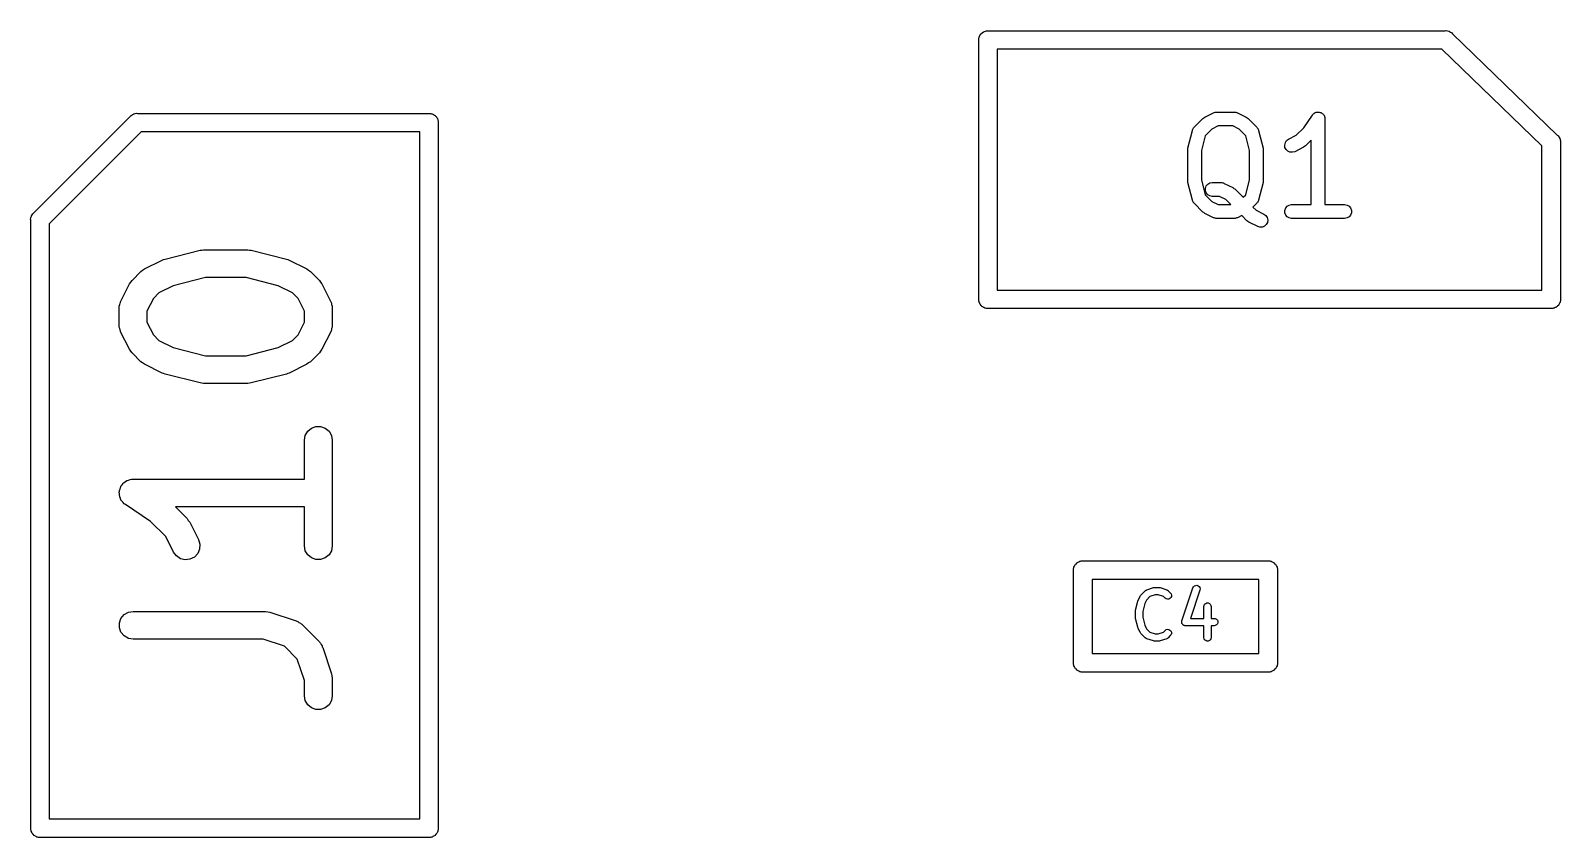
# Model space of a CAD drawing. Extents: x 10 to 287, y -200 to -10.
# Drawn here: x 130.98 to 139.24, y -110.29 to -105.93 of the extents above; entities that cross this region are included whole.
import ezdxf

# ---------------------------------------------------------------- set-up
doc = ezdxf.new("R2010")
doc.units = 0
doc.header["$MEASUREMENT"] = 0
doc.layers.add('BLACK', color=7, linetype='CONTINUOUS')

msp = doc.modelspace()

# ---------------------------------------------------------------- linework, layer by layer
at = {"layer": 'BLACK', "linetype": 'CONTINUOUS'}
for p, q in [((136.1, -105.963), (136.109, -105.947)), ((136.109, -105.947), (136.123, -105.936)), ((136.123, -105.936), (136.139, -105.93)), ((136.139, -105.93), (136.157, -105.93)), ((136.157, -105.93), (136.159, -105.931)), ((136.159, -105.931), (136.164, -105.93)), ((136.164, -105.93), (138.615, -105.93)), ((138.615, -105.93), (138.622, -105.929)), ((138.622, -105.929), (138.628, -105.931)), ((138.628, -105.931), (138.635, -105.932)), ((138.635, -105.932), (138.637, -105.933)), ((138.637, -105.933), (138.639, -105.934)), ((138.639, -105.934), (138.644, -105.938)), ((138.644, -105.938), (138.651, -105.941)), ((138.651, -105.941), (138.655, -105.946)), ((138.655, -105.946), (139.221, -106.493)), ((136.098, -105.976), (136.1, -105.963)), ((136.098, -107.371), (136.098, -105.976)), ((136.198, -106.03), (136.198, -107.33)), ((138.598, -106.03), (136.198, -106.03)), ((139.138, -106.551), (138.598, -106.03)), ((131.544, -106.377), (131.551, -106.375)), ((131.551, -106.375), (131.557, -106.376)), ((137.318, -106.396), (137.366, -106.373)), ((137.366, -106.373), (137.368, -106.372)), ((137.368, -106.372), (137.369, -106.371)), ((137.369, -106.371), (137.374, -106.37)), ((137.374, -106.37), (137.378, -106.369)), ((137.378, -106.369), (137.38, -106.369)), ((137.38, -106.369), (137.382, -106.369)), ((137.382, -106.369), (137.478, -106.369)), ((137.478, -106.369), (137.48, -106.369)), ((137.48, -106.369), (137.482, -106.369)), ((137.482, -106.369), (137.486, -106.37)), ((137.486, -106.37), (137.49, -106.371)), ((137.49, -106.371), (137.492, -106.372)), ((137.492, -106.372), (137.494, -106.373)), ((137.494, -106.373), (137.542, -106.396)), ((137.908, -106.376), (137.91, -106.375)), ((137.91, -106.375), (137.911, -106.374)), ((137.911, -106.374), (137.915, -106.372)), ((137.915, -106.372), (137.919, -106.37)), ((137.919, -106.37), (137.921, -106.37)), ((137.921, -106.37), (137.923, -106.369)), ((137.923, -106.369), (137.928, -106.369)), ((137.928, -106.369), (137.932, -106.369)), ((137.932, -106.369), (137.934, -106.369)), ((137.934, -106.369), (137.936, -106.369)), ((137.936, -106.369), (137.941, -106.371)), ((137.941, -106.371), (137.945, -106.372)), ((137.945, -106.372), (137.947, -106.373)), ((137.947, -106.373), (137.949, -106.374)), ((137.949, -106.374), (137.952, -106.377)), ((130.996, -106.914), (131.518, -106.392)), ((131.518, -106.392), (131.522, -106.387)), ((131.522, -106.387), (131.528, -106.384)), ((131.528, -106.384), (131.534, -106.38)), ((131.534, -106.38), (131.536, -106.379)), ((131.536, -106.379), (131.538, -106.378)), ((131.538, -106.378), (131.544, -106.377)), ((131.557, -106.376), (133.139, -106.376)), ((133.139, -106.376), (133.143, -106.378)), ((133.143, -106.378), (133.147, -106.378)), ((133.147, -106.378), (133.151, -106.381)), ((133.151, -106.381), (133.155, -106.382)), ((133.155, -106.382), (133.159, -106.385)), ((133.159, -106.385), (133.163, -106.387)), ((133.163, -106.387), (133.165, -106.391)), ((133.165, -106.391), (133.169, -106.393)), ((133.169, -106.393), (133.171, -106.397)), ((133.171, -106.397), (133.174, -106.401)), ((133.174, -106.401), (133.175, -106.405)), ((133.175, -106.405), (133.178, -106.409)), ((133.178, -106.409), (133.178, -106.413)), ((133.178, -106.413), (133.18, -106.417)), ((133.18, -106.417), (133.18, -110.245)), ((137.255, -106.459), (137.256, -106.457)), ((137.256, -106.457), (137.258, -106.454)), ((137.258, -106.454), (137.261, -106.451)), ((137.261, -106.451), (137.308, -106.403)), ((137.308, -106.403), (137.313, -106.4)), ((137.313, -106.4), (137.318, -106.396)), ((137.391, -106.444), (137.357, -106.461)), ((137.469, -106.444), (137.391, -106.444)), ((137.503, -106.461), (137.469, -106.444)), ((137.542, -106.396), (137.547, -106.4)), ((137.547, -106.4), (137.552, -106.403)), ((137.552, -106.403), (137.599, -106.451)), ((137.599, -106.451), (137.601, -106.454)), ((137.601, -106.454), (137.604, -106.457)), ((137.604, -106.457), (137.605, -106.459)), ((137.812, -106.494), (137.853, -106.454)), ((137.853, -106.454), (137.899, -106.385)), ((137.899, -106.385), (137.9, -106.384)), ((137.9, -106.384), (137.901, -106.382)), ((137.901, -106.382), (137.905, -106.379)), ((137.905, -106.379), (137.908, -106.376)), ((137.952, -106.377), (137.956, -106.379)), ((137.956, -106.379), (137.957, -106.381)), ((137.957, -106.381), (137.959, -106.382)), ((137.959, -106.382), (137.961, -106.386)), ((137.961, -106.386), (137.964, -106.39)), ((137.964, -106.39), (137.964, -106.392)), ((137.964, -106.392), (137.965, -106.393)), ((137.965, -106.393), (137.966, -106.398)), ((137.966, -106.398), (137.967, -106.402)), ((137.967, -106.402), (137.967, -106.404)), ((137.967, -106.404), (137.967, -106.406)), ((137.967, -106.406), (137.967, -106.869)), ((131.576, -106.476), (131.08, -106.972)), ((133.08, -106.476), (131.576, -106.476)), ((133.08, -110.186), (133.08, -106.476)), ((137.227, -106.564), (137.251, -106.469)), ((137.251, -106.469), (137.252, -106.465)), ((137.252, -106.465), (137.253, -106.462)), ((137.253, -106.462), (137.255, -106.459)), ((137.321, -106.497), (137.301, -106.577)), ((137.357, -106.461), (137.321, -106.497)), ((137.539, -106.497), (137.503, -106.461)), ((137.559, -106.577), (137.539, -106.497)), ((137.605, -106.459), (137.607, -106.462)), ((137.607, -106.462), (137.608, -106.465)), ((137.608, -106.465), (137.609, -106.469)), ((137.609, -106.469), (137.633, -106.564)), ((137.75, -106.547), (137.753, -106.534)), ((137.753, -106.534), (137.76, -106.523)), ((137.76, -106.523), (137.77, -106.516)), ((137.77, -106.516), (137.812, -106.494)), ((137.892, -106.521), (137.861, -106.552)), ((137.892, -106.869), (137.892, -106.521)), ((139.221, -106.493), (139.227, -106.497)), ((139.227, -106.497), (139.23, -106.503)), ((139.23, -106.503), (139.234, -106.508)), ((139.234, -106.508), (139.234, -106.51)), ((139.234, -106.51), (139.236, -106.513)), ((139.236, -106.513), (139.237, -106.519)), ((139.237, -106.519), (139.238, -106.525)), ((139.238, -106.525), (139.238, -106.532)), ((139.238, -106.532), (139.238, -107.389)), ((137.226, -106.573), (137.227, -106.568)), ((137.226, -106.74), (137.226, -106.573)), ((137.227, -106.568), (137.227, -106.564)), ((137.301, -106.577), (137.301, -106.735)), ((137.559, -106.735), (137.559, -106.577)), ((137.633, -106.564), (137.633, -106.568)), ((137.633, -106.568), (137.634, -106.573)), ((137.634, -106.573), (137.634, -106.74)), ((137.751, -106.56), (137.75, -106.547)), ((137.757, -106.571), (137.751, -106.56)), ((137.766, -106.58), (137.757, -106.571)), ((137.778, -106.586), (137.766, -106.58)), ((137.791, -106.586), (137.778, -106.586)), ((137.804, -106.583), (137.791, -106.586)), ((137.851, -106.559), (137.804, -106.583)), ((137.856, -106.555), (137.851, -106.559)), ((137.861, -106.552), (137.856, -106.555)), ((139.138, -107.33), (139.138, -106.551)), ((137.227, -106.744), (137.226, -106.74)), ((137.227, -106.749), (137.227, -106.744)), ((137.251, -106.844), (137.227, -106.749)), ((137.301, -106.735), (137.321, -106.816)), ((137.322, -106.781), (137.326, -106.768)), ((137.322, -106.794), (137.322, -106.781)), ((137.326, -106.768), (137.334, -106.758)), ((137.334, -106.758), (137.346, -106.752)), ((137.346, -106.752), (137.358, -106.75)), ((137.358, -106.75), (137.406, -106.75)), ((137.406, -106.75), (137.408, -106.75)), ((137.408, -106.75), (137.41, -106.75)), ((137.41, -106.75), (137.415, -106.751)), ((137.415, -106.751), (137.419, -106.752)), ((137.419, -106.752), (137.421, -106.753)), ((137.421, -106.753), (137.423, -106.754)), ((137.423, -106.754), (137.47, -106.777)), ((137.47, -106.777), (137.475, -106.781)), ((137.475, -106.781), (137.48, -106.784)), ((137.48, -106.784), (137.525, -106.829)), ((137.539, -106.816), (137.559, -106.735)), ((137.633, -106.749), (137.609, -106.844)), ((137.634, -106.74), (137.633, -106.744)), ((137.633, -106.744), (137.633, -106.749)), ((137.252, -106.847), (137.251, -106.844)), ((137.253, -106.851), (137.252, -106.847)), ((137.255, -106.853), (137.253, -106.851)), ((137.256, -106.856), (137.255, -106.853)), ((137.258, -106.858), (137.256, -106.856)), ((137.261, -106.861), (137.258, -106.858)), ((137.308, -106.909), (137.261, -106.861)), ((137.321, -106.816), (137.357, -106.852)), ((137.326, -106.806), (137.322, -106.794)), ((137.334, -106.816), (137.326, -106.806)), ((137.346, -106.822), (137.334, -106.816)), ((137.358, -106.825), (137.346, -106.822)), ((137.357, -106.852), (137.391, -106.869)), ((137.397, -106.825), (137.358, -106.825)), ((137.391, -106.869), (137.458, -106.869)), ((137.431, -106.842), (137.397, -106.825)), ((137.458, -106.869), (137.431, -106.842)), ((137.525, -106.829), (137.539, -106.816)), ((137.599, -106.861), (137.578, -106.882)), ((137.601, -106.858), (137.599, -106.861)), ((137.604, -106.856), (137.601, -106.858)), ((137.605, -106.853), (137.604, -106.856)), ((137.607, -106.851), (137.605, -106.853)), ((137.608, -106.847), (137.607, -106.851)), ((137.609, -106.844), (137.608, -106.847)), ((137.763, -106.877), (137.774, -106.871)), ((137.774, -106.871), (137.787, -106.869)), ((137.787, -106.869), (137.892, -106.869)), ((137.967, -106.869), (138.073, -106.869)), ((138.073, -106.869), (138.086, -106.871)), ((138.086, -106.871), (138.097, -106.877)), ((130.979, -106.947), (130.981, -106.94)), ((130.98, -106.953), (130.979, -106.947)), ((130.98, -110.227), (130.98, -106.953)), ((130.981, -106.94), (130.982, -106.934)), ((130.982, -106.934), (130.983, -106.932)), ((130.983, -106.932), (130.984, -106.93)), ((130.984, -106.93), (130.988, -106.924)), ((130.988, -106.924), (130.991, -106.918)), ((130.991, -106.918), (130.996, -106.914)), ((137.313, -106.912), (137.308, -106.909)), ((137.318, -106.916), (137.313, -106.912)), ((137.366, -106.94), (137.318, -106.916)), ((137.368, -106.94), (137.366, -106.94)), ((137.369, -106.941), (137.368, -106.94)), ((137.374, -106.942), (137.369, -106.941)), ((137.378, -106.943), (137.374, -106.942)), ((137.38, -106.943), (137.378, -106.943)), ((137.382, -106.944), (137.38, -106.943)), ((137.478, -106.944), (137.382, -106.944)), ((137.48, -106.943), (137.478, -106.944)), ((137.482, -106.943), (137.48, -106.943)), ((137.486, -106.942), (137.482, -106.943)), ((137.49, -106.941), (137.486, -106.942)), ((137.492, -106.94), (137.49, -106.941)), ((137.494, -106.94), (137.492, -106.94)), ((137.518, -106.928), (137.494, -106.94)), ((137.546, -106.957), (137.518, -106.928)), ((137.578, -106.882), (137.595, -106.899)), ((137.595, -106.899), (137.637, -106.92)), ((137.637, -106.92), (137.648, -106.928)), ((137.648, -106.928), (137.655, -106.939)), ((137.655, -106.939), (137.658, -106.952)), ((137.658, -106.952), (137.656, -106.965)), ((137.75, -106.9), (137.755, -106.887)), ((137.75, -106.913), (137.75, -106.9)), ((137.755, -106.925), (137.75, -106.913)), ((137.755, -106.887), (137.763, -106.877)), ((137.763, -106.935), (137.755, -106.925)), ((137.774, -106.941), (137.763, -106.935)), ((137.787, -106.944), (137.774, -106.941)), ((138.073, -106.944), (137.787, -106.944)), ((138.086, -106.941), (138.073, -106.944)), ((138.097, -106.935), (138.086, -106.941)), ((138.097, -106.877), (138.105, -106.887)), ((138.105, -106.925), (138.097, -106.935)), ((138.105, -106.887), (138.11, -106.9)), ((138.11, -106.913), (138.105, -106.925)), ((138.11, -106.9), (138.11, -106.913)), ((131.08, -106.972), (131.08, -110.186)), ((137.551, -106.96), (137.546, -106.957)), ((137.556, -106.964), (137.551, -106.96)), ((137.604, -106.987), (137.556, -106.964)), ((137.616, -106.991), (137.604, -106.987)), ((137.629, -106.99), (137.616, -106.991)), ((137.641, -106.985), (137.629, -106.99)), ((137.65, -106.976), (137.641, -106.985)), ((137.656, -106.965), (137.65, -106.976)), ((131.705, -107.163), (131.895, -107.115)), ((131.895, -107.115), (131.904, -107.115)), ((131.904, -107.115), (131.913, -107.113)), ((131.913, -107.113), (132.151, -107.113)), ((132.151, -107.113), (132.16, -107.115)), ((132.16, -107.115), (132.17, -107.115)), ((132.17, -107.115), (132.36, -107.163)), ((131.594, -107.216), (131.689, -107.169)), ((131.689, -107.169), (131.697, -107.166)), ((131.697, -107.166), (131.705, -107.163)), ((132.36, -107.163), (132.368, -107.166)), ((132.368, -107.166), (132.375, -107.169)), ((132.375, -107.169), (132.471, -107.216)), ((131.52, -107.288), (131.527, -107.278)), ((131.527, -107.278), (131.575, -107.23)), ((131.575, -107.23), (131.584, -107.223)), ((131.584, -107.223), (131.594, -107.216)), ((131.923, -107.263), (131.749, -107.307)), ((132.142, -107.263), (131.923, -107.263)), ((132.316, -107.307), (132.142, -107.263)), ((132.471, -107.216), (132.48, -107.223)), ((132.48, -107.223), (132.49, -107.23)), ((132.49, -107.23), (132.538, -107.278)), ((132.538, -107.278), (132.545, -107.288)), ((131.465, -107.393), (131.513, -107.297)), ((131.513, -107.297), (131.52, -107.288)), ((131.672, -107.345), (131.642, -107.375)), ((131.749, -107.307), (131.672, -107.345)), ((132.393, -107.345), (132.316, -107.307)), ((132.423, -107.375), (132.393, -107.345)), ((132.545, -107.288), (132.552, -107.297)), ((132.552, -107.297), (132.599, -107.393)), ((136.198, -107.33), (139.138, -107.33)), ((131.457, -107.426), (131.458, -107.422)), ((131.457, -107.521), (131.457, -107.426)), ((131.458, -107.418), (131.46, -107.409)), ((131.458, -107.422), (131.458, -107.418)), ((131.46, -107.409), (131.462, -107.401)), ((131.462, -107.401), (131.464, -107.397)), ((131.464, -107.397), (131.465, -107.393)), ((131.642, -107.375), (131.607, -107.444)), ((131.607, -107.444), (131.607, -107.504)), ((132.457, -107.444), (132.423, -107.375)), ((132.457, -107.504), (132.457, -107.444)), ((132.599, -107.393), (132.601, -107.397)), ((132.601, -107.397), (132.603, -107.401)), ((132.603, -107.401), (132.604, -107.409)), ((132.604, -107.409), (132.607, -107.418)), ((132.607, -107.418), (132.607, -107.422)), ((132.607, -107.422), (132.607, -107.426)), ((132.607, -107.426), (132.607, -107.521)), ((136.098, -107.389), (136.098, -107.371)), ((136.098, -107.371), (136.098, -107.371)), ((136.1, -107.393), (136.098, -107.389)), ((136.1, -107.397), (136.1, -107.393)), ((136.103, -107.401), (136.1, -107.397)), ((136.104, -107.405), (136.103, -107.401)), ((136.107, -107.409), (136.104, -107.405)), ((136.109, -107.413), (136.107, -107.409)), ((136.113, -107.415), (136.109, -107.413)), ((136.115, -107.419), (136.113, -107.415)), ((136.119, -107.421), (136.115, -107.419)), ((136.123, -107.424), (136.119, -107.421)), ((136.127, -107.425), (136.123, -107.424)), ((136.131, -107.428), (136.127, -107.425)), ((136.135, -107.428), (136.131, -107.428)), ((136.139, -107.43), (136.135, -107.428)), ((139.197, -107.43), (136.139, -107.43)), ((139.201, -107.428), (139.197, -107.43)), ((139.205, -107.428), (139.201, -107.428)), ((139.209, -107.425), (139.205, -107.428)), ((139.213, -107.424), (139.209, -107.425)), ((139.217, -107.421), (139.213, -107.424)), ((139.221, -107.419), (139.217, -107.421)), ((139.223, -107.415), (139.221, -107.419)), ((139.227, -107.413), (139.223, -107.415)), ((139.229, -107.409), (139.227, -107.413)), ((139.232, -107.405), (139.229, -107.409)), ((139.233, -107.401), (139.232, -107.405)), ((139.236, -107.397), (139.233, -107.401)), ((139.238, -107.389), (139.236, -107.393)), ((139.236, -107.393), (139.236, -107.397)), ((131.458, -107.526), (131.457, -107.521)), ((131.458, -107.53), (131.458, -107.526)), ((131.46, -107.538), (131.458, -107.53)), ((131.607, -107.504), (131.642, -107.572)), ((132.423, -107.572), (132.457, -107.504)), ((132.607, -107.53), (132.604, -107.538)), ((132.607, -107.521), (132.607, -107.526)), ((132.607, -107.526), (132.607, -107.53)), ((131.462, -107.547), (131.46, -107.538)), ((131.464, -107.551), (131.462, -107.547)), ((131.465, -107.555), (131.464, -107.551)), ((131.513, -107.65), (131.465, -107.555)), ((131.642, -107.572), (131.672, -107.603)), ((131.672, -107.603), (131.749, -107.641)), ((132.316, -107.641), (132.393, -107.603)), ((132.393, -107.603), (132.423, -107.572)), ((132.599, -107.555), (132.552, -107.65)), ((132.601, -107.551), (132.599, -107.555)), ((132.603, -107.547), (132.601, -107.551)), ((132.604, -107.538), (132.603, -107.547)), ((131.52, -107.66), (131.513, -107.65)), ((131.527, -107.67), (131.52, -107.66)), ((131.575, -107.717), (131.527, -107.67)), ((131.749, -107.641), (131.923, -107.685)), ((131.923, -107.685), (132.142, -107.685)), ((132.142, -107.685), (132.316, -107.641)), ((132.538, -107.67), (132.49, -107.717)), ((132.545, -107.66), (132.538, -107.67)), ((132.552, -107.65), (132.545, -107.66)), ((131.584, -107.724), (131.575, -107.717)), ((131.594, -107.731), (131.584, -107.724)), ((131.689, -107.779), (131.594, -107.731)), ((131.697, -107.781), (131.689, -107.779)), ((132.375, -107.779), (132.368, -107.781)), ((132.471, -107.731), (132.375, -107.779)), ((132.48, -107.724), (132.471, -107.731)), ((132.49, -107.717), (132.48, -107.724)), ((131.705, -107.785), (131.697, -107.781)), ((131.895, -107.832), (131.705, -107.785)), ((131.904, -107.833), (131.895, -107.832)), ((131.913, -107.835), (131.904, -107.833)), ((132.151, -107.835), (131.913, -107.835)), ((132.16, -107.833), (132.151, -107.835)), ((132.17, -107.832), (132.16, -107.833)), ((132.36, -107.785), (132.17, -107.832)), ((132.368, -107.781), (132.36, -107.785)), ((132.462, -108.115), (132.475, -108.092)), ((132.475, -108.092), (132.495, -108.076)), ((132.495, -108.076), (132.519, -108.067)), ((132.519, -108.067), (132.545, -108.067)), ((132.545, -108.067), (132.57, -108.076)), ((132.57, -108.076), (132.59, -108.092)), ((132.59, -108.092), (132.603, -108.115)), ((132.457, -108.141), (132.462, -108.115)), ((132.457, -108.351), (132.457, -108.141)), ((132.603, -108.115), (132.607, -108.141)), ((132.607, -108.141), (132.607, -108.712)), ((131.499, -108.359), (131.503, -108.358)), ((131.503, -108.358), (131.507, -108.356)), ((131.507, -108.356), (131.516, -108.354)), ((131.516, -108.354), (131.524, -108.352)), ((131.524, -108.352), (131.528, -108.352)), ((131.528, -108.352), (131.532, -108.351)), ((131.532, -108.351), (132.457, -108.351)), ((131.458, -108.421), (131.459, -108.417)), ((131.459, -108.43), (131.458, -108.421)), ((131.459, -108.413), (131.462, -108.405)), ((131.459, -108.417), (131.459, -108.413)), ((131.459, -108.439), (131.459, -108.43)), ((131.46, -108.443), (131.459, -108.439)), ((131.462, -108.405), (131.464, -108.396)), ((131.464, -108.396), (131.466, -108.393)), ((131.466, -108.393), (131.467, -108.389)), ((131.467, -108.389), (131.473, -108.382)), ((131.473, -108.382), (131.478, -108.374)), ((131.478, -108.374), (131.481, -108.372)), ((131.481, -108.372), (131.484, -108.369)), ((131.484, -108.369), (131.492, -108.364)), ((131.492, -108.364), (131.499, -108.359)), ((131.46, -108.447), (131.46, -108.443)), ((131.464, -108.455), (131.46, -108.447)), ((131.467, -108.464), (131.464, -108.455)), ((131.47, -108.467), (131.467, -108.464)), ((131.472, -108.471), (131.47, -108.467)), ((131.478, -108.477), (131.472, -108.471)), ((131.484, -108.484), (131.478, -108.477)), ((131.488, -108.486), (131.484, -108.484)), ((131.491, -108.489), (131.488, -108.486)), ((131.627, -108.58), (131.491, -108.489)), ((132.457, -108.501), (131.761, -108.501)), ((131.761, -108.501), (131.824, -108.564)), ((132.457, -108.712), (132.457, -108.501)), ((131.709, -108.661), (131.627, -108.58)), ((131.824, -108.564), (131.83, -108.574)), ((131.83, -108.574), (131.838, -108.583)), ((131.838, -108.583), (131.885, -108.678)), ((131.751, -108.745), (131.709, -108.661)), ((131.885, -108.678), (131.893, -108.703)), ((131.767, -108.766), (131.751, -108.745)), ((131.788, -108.781), (131.767, -108.766)), ((131.881, -108.753), (131.863, -108.772)), ((131.891, -108.729), (131.881, -108.753)), ((131.893, -108.703), (131.891, -108.729)), ((132.462, -108.738), (132.457, -108.712)), ((132.475, -108.76), (132.462, -108.738)), ((132.495, -108.777), (132.475, -108.76)), ((132.59, -108.76), (132.57, -108.777)), ((132.603, -108.738), (132.59, -108.76)), ((132.607, -108.712), (132.603, -108.738)), ((131.814, -108.787), (131.788, -108.781)), ((131.839, -108.784), (131.814, -108.787)), ((131.863, -108.772), (131.839, -108.784)), ((132.519, -108.786), (132.495, -108.777)), ((132.545, -108.786), (132.519, -108.786)), ((132.57, -108.777), (132.545, -108.786)), ((136.61, -108.834), (136.612, -108.83)), ((136.61, -108.852), (136.61, -108.834)), ((136.61, -109.334), (136.61, -108.852)), ((136.61, -108.852), (136.61, -108.852)), ((136.612, -108.826), (136.615, -108.822)), ((136.612, -108.83), (136.612, -108.826)), ((136.615, -108.822), (136.616, -108.818)), ((136.616, -108.818), (136.619, -108.814)), ((136.619, -108.814), (136.621, -108.81)), ((136.621, -108.81), (136.625, -108.808)), ((136.625, -108.808), (136.627, -108.804)), ((136.627, -108.804), (136.631, -108.802)), ((136.631, -108.802), (136.635, -108.799)), ((136.635, -108.799), (136.639, -108.798)), ((136.639, -108.798), (136.643, -108.795)), ((136.643, -108.795), (136.647, -108.795)), ((136.647, -108.795), (136.651, -108.793)), ((136.651, -108.793), (137.669, -108.793)), ((137.669, -108.793), (137.673, -108.795)), ((137.673, -108.795), (137.677, -108.795)), ((137.677, -108.795), (137.681, -108.798)), ((137.681, -108.798), (137.685, -108.799)), ((137.685, -108.799), (137.689, -108.802)), ((137.689, -108.802), (137.693, -108.804)), ((137.693, -108.804), (137.695, -108.808)), ((137.695, -108.808), (137.699, -108.81)), ((137.699, -108.81), (137.701, -108.814)), ((137.701, -108.814), (137.704, -108.818)), ((137.704, -108.818), (137.705, -108.822)), ((137.705, -108.822), (137.708, -108.826)), ((137.708, -108.826), (137.708, -108.83)), ((137.708, -108.83), (137.71, -108.834)), ((137.71, -108.834), (137.71, -109.352)), ((136.71, -108.893), (136.71, -109.293)), ((137.61, -108.893), (136.71, -108.893)), ((137.044, -108.937), (137.047, -108.936)), ((137.047, -108.936), (137.071, -108.936)), ((137.071, -108.936), (137.074, -108.937)), ((137.254, -108.938), (137.257, -108.932)), ((137.257, -108.932), (137.263, -108.927)), ((137.263, -108.927), (137.269, -108.925)), ((137.269, -108.925), (137.276, -108.924)), ((137.276, -108.924), (137.283, -108.927)), ((137.283, -108.927), (137.288, -108.931)), ((137.288, -108.931), (137.292, -108.937)), ((137.61, -109.293), (137.61, -108.893)), ((136.944, -109.058), (136.956, -109.011)), ((136.956, -109.011), (136.957, -109.009)), ((136.957, -109.009), (136.958, -109.007)), ((136.958, -109.007), (136.969, -108.983)), ((136.969, -108.983), (136.971, -108.98)), ((136.971, -108.98), (136.973, -108.978)), ((136.973, -108.978), (136.997, -108.954)), ((137.004, -109.004), (136.994, -109.023)), ((136.997, -108.954), (136.998, -108.953)), ((136.998, -108.953), (136.999, -108.952)), ((136.999, -108.952), (137.001, -108.951)), ((137.001, -108.951), (137.003, -108.95)), ((137.003, -108.95), (137.004, -108.95)), ((137.004, -108.95), (137.005, -108.949)), ((137.022, -108.985), (137.004, -109.004)), ((137.005, -108.949), (137.041, -108.937)), ((137.05, -108.976), (137.022, -108.985)), ((137.041, -108.937), (137.044, -108.937)), ((137.067, -108.976), (137.05, -108.976)), ((137.096, -108.985), (137.067, -108.976)), ((137.074, -108.937), (137.077, -108.937)), ((137.077, -108.937), (137.113, -108.949)), ((137.104, -108.994), (137.096, -108.985)), ((137.11, -108.998), (137.104, -108.994)), ((137.117, -109), (137.11, -108.998)), ((137.113, -108.949), (137.114, -108.95)), ((137.114, -108.95), (137.115, -108.95)), ((137.115, -108.95), (137.117, -108.951)), ((137.117, -108.951), (137.119, -108.952)), ((137.124, -108.999), (137.117, -109)), ((137.119, -108.952), (137.12, -108.953)), ((137.12, -108.953), (137.121, -108.954)), ((137.121, -108.954), (137.132, -108.966)), ((137.13, -108.996), (137.124, -108.999)), ((137.135, -108.991), (137.13, -108.996)), ((137.132, -108.966), (137.136, -108.971)), ((137.138, -108.985), (137.135, -108.991)), ((137.136, -108.971), (137.138, -108.978)), ((137.138, -108.978), (137.138, -108.985)), ((137.195, -109.116), (137.254, -108.938)), ((137.292, -108.951), (137.241, -109.103)), ((137.292, -108.937), (137.293, -108.944)), ((137.293, -108.944), (137.292, -108.951)), ((131.467, -109.103), (131.484, -109.083)), ((131.484, -109.083), (131.507, -109.07)), ((131.507, -109.07), (131.532, -109.066)), ((131.532, -109.066), (132.247, -109.066)), ((132.247, -109.066), (132.259, -109.068)), ((132.259, -109.068), (132.27, -109.069)), ((132.27, -109.069), (132.413, -109.117)), ((136.944, -109.061), (136.944, -109.058)), ((136.944, -109.063), (136.944, -109.061)), ((136.944, -109.099), (136.944, -109.063)), ((136.944, -109.101), (136.944, -109.099)), ((136.944, -109.104), (136.944, -109.101)), ((136.994, -109.023), (136.984, -109.066)), ((136.984, -109.066), (136.984, -109.096)), ((136.984, -109.096), (136.994, -109.14)), ((137.313, -109.039), (137.314, -109.033)), ((137.313, -109.103), (137.313, -109.039)), ((137.314, -109.033), (137.317, -109.027)), ((137.317, -109.027), (137.323, -109.022)), ((137.323, -109.022), (137.329, -109.02)), ((137.329, -109.02), (137.336, -109.02)), ((137.336, -109.02), (137.343, -109.022)), ((137.343, -109.022), (137.348, -109.027)), ((137.348, -109.027), (137.351, -109.033)), ((137.351, -109.033), (137.353, -109.039)), ((137.353, -109.039), (137.353, -109.103)), ((131.459, -109.127), (131.467, -109.103)), ((131.459, -109.154), (131.459, -109.127)), ((131.467, -109.178), (131.459, -109.154)), ((131.484, -109.198), (131.467, -109.178)), ((132.413, -109.117), (132.417, -109.119)), ((132.417, -109.119), (132.421, -109.12)), ((132.421, -109.12), (132.428, -109.125)), ((132.428, -109.125), (132.436, -109.129)), ((132.436, -109.129), (132.439, -109.133)), ((132.439, -109.133), (132.443, -109.135)), ((132.443, -109.135), (132.538, -109.23)), ((136.956, -109.151), (136.944, -109.104)), ((136.957, -109.153), (136.956, -109.151)), ((136.958, -109.156), (136.957, -109.153)), ((136.969, -109.179), (136.958, -109.156)), ((136.971, -109.182), (136.969, -109.179)), ((136.973, -109.185), (136.971, -109.182)), ((136.994, -109.14), (137.004, -109.159)), ((137.004, -109.159), (137.022, -109.177)), ((137.022, -109.177), (137.05, -109.186)), ((137.067, -109.186), (137.096, -109.177)), ((137.096, -109.177), (137.104, -109.168)), ((137.104, -109.168), (137.11, -109.164)), ((137.11, -109.164), (137.117, -109.162)), ((137.117, -109.162), (137.124, -109.163)), ((137.124, -109.163), (137.13, -109.166)), ((137.13, -109.166), (137.135, -109.171)), ((137.135, -109.171), (137.138, -109.177)), ((137.138, -109.177), (137.138, -109.184)), ((137.194, -109.118), (137.195, -109.116)), ((137.194, -109.119), (137.194, -109.118)), ((137.194, -109.121), (137.194, -109.119)), ((137.194, -109.123), (137.194, -109.121)), ((137.194, -109.125), (137.194, -109.123)), ((137.194, -109.126), (137.194, -109.125)), ((137.195, -109.128), (137.194, -109.126)), ((137.195, -109.13), (137.195, -109.128)), ((137.196, -109.131), (137.195, -109.13)), ((137.196, -109.133), (137.196, -109.131)), ((137.198, -109.134), (137.196, -109.133)), ((137.199, -109.136), (137.198, -109.134)), ((137.2, -109.137), (137.199, -109.136)), ((137.201, -109.138), (137.2, -109.137)), ((137.202, -109.139), (137.201, -109.138)), ((137.204, -109.14), (137.202, -109.139)), ((137.205, -109.141), (137.204, -109.14)), ((137.207, -109.142), (137.205, -109.141)), ((137.209, -109.142), (137.207, -109.142)), ((137.211, -109.143), (137.209, -109.142)), ((137.212, -109.143), (137.211, -109.143)), ((137.214, -109.143), (137.212, -109.143)), ((137.313, -109.143), (137.214, -109.143)), ((137.241, -109.103), (137.313, -109.103)), ((137.313, -109.206), (137.313, -109.143)), ((137.353, -109.103), (137.368, -109.103)), ((137.368, -109.143), (137.353, -109.143)), ((137.353, -109.143), (137.353, -109.206)), ((137.368, -109.103), (137.375, -109.104)), ((137.375, -109.142), (137.368, -109.143)), ((137.375, -109.104), (137.381, -109.107)), ((137.381, -109.138), (137.375, -109.142)), ((137.381, -109.107), (137.386, -109.113)), ((137.386, -109.133), (137.381, -109.138)), ((137.386, -109.113), (137.388, -109.119)), ((137.388, -109.126), (137.386, -109.133)), ((137.388, -109.119), (137.388, -109.126)), ((131.507, -109.211), (131.484, -109.198)), ((131.532, -109.216), (131.507, -109.211)), ((132.234, -109.216), (131.532, -109.216)), ((132.349, -109.254), (132.234, -109.216)), ((132.419, -109.324), (132.349, -109.254)), ((132.538, -109.23), (132.54, -109.234)), ((132.54, -109.234), (132.544, -109.237)), ((132.544, -109.237), (132.548, -109.244)), ((132.548, -109.244), (132.553, -109.252)), ((132.553, -109.252), (132.554, -109.256)), ((132.554, -109.256), (132.556, -109.26)), ((132.556, -109.26), (132.604, -109.403)), ((136.997, -109.208), (136.973, -109.185)), ((136.998, -109.209), (136.997, -109.208)), ((136.999, -109.21), (136.998, -109.209)), ((137.001, -109.211), (136.999, -109.21)), ((137.003, -109.212), (137.001, -109.211)), ((137.004, -109.213), (137.003, -109.212)), ((137.005, -109.213), (137.004, -109.213)), ((137.041, -109.225), (137.005, -109.213)), ((137.044, -109.226), (137.041, -109.225)), ((137.047, -109.226), (137.044, -109.226)), ((137.071, -109.226), (137.047, -109.226)), ((137.05, -109.186), (137.067, -109.186)), ((137.074, -109.226), (137.071, -109.226)), ((137.077, -109.225), (137.074, -109.226)), ((137.113, -109.213), (137.077, -109.225)), ((137.114, -109.213), (137.113, -109.213)), ((137.115, -109.212), (137.114, -109.213)), ((137.117, -109.211), (137.115, -109.212)), ((137.119, -109.21), (137.117, -109.211)), ((137.12, -109.209), (137.119, -109.21)), ((137.121, -109.208), (137.12, -109.209)), ((137.132, -109.196), (137.121, -109.208)), ((137.136, -109.191), (137.132, -109.196)), ((137.138, -109.184), (137.136, -109.191)), ((137.314, -109.213), (137.313, -109.206)), ((137.317, -109.219), (137.314, -109.213)), ((137.323, -109.223), (137.317, -109.219)), ((137.329, -109.226), (137.323, -109.223)), ((137.336, -109.226), (137.329, -109.226)), ((137.343, -109.223), (137.336, -109.226)), ((137.348, -109.219), (137.343, -109.223)), ((137.351, -109.213), (137.348, -109.219)), ((137.353, -109.206), (137.351, -109.213)), ((132.457, -109.438), (132.419, -109.324)), ((136.61, -109.352), (136.61, -109.334)), ((136.71, -109.293), (137.61, -109.293)), ((132.604, -109.403), (132.605, -109.414)), ((132.605, -109.414), (132.607, -109.426)), ((132.607, -109.426), (132.607, -109.521)), ((136.612, -109.356), (136.61, -109.352)), ((136.612, -109.36), (136.612, -109.356)), ((136.615, -109.364), (136.612, -109.36)), ((136.616, -109.368), (136.615, -109.364)), ((136.619, -109.372), (136.616, -109.368)), ((136.621, -109.376), (136.619, -109.372)), ((136.625, -109.378), (136.621, -109.376)), ((136.627, -109.382), (136.625, -109.378)), ((136.631, -109.384), (136.627, -109.382)), ((136.635, -109.387), (136.631, -109.384)), ((136.639, -109.388), (136.635, -109.387)), ((136.643, -109.391), (136.639, -109.388)), ((136.647, -109.391), (136.643, -109.391)), ((136.651, -109.393), (136.647, -109.391)), ((137.669, -109.393), (136.651, -109.393)), ((137.673, -109.391), (137.669, -109.393)), ((137.677, -109.391), (137.673, -109.391)), ((137.681, -109.388), (137.677, -109.391)), ((137.685, -109.387), (137.681, -109.388)), ((137.689, -109.384), (137.685, -109.387)), ((137.693, -109.382), (137.689, -109.384)), ((137.695, -109.378), (137.693, -109.382)), ((137.699, -109.376), (137.695, -109.378)), ((137.701, -109.372), (137.699, -109.376)), ((137.704, -109.368), (137.701, -109.372)), ((137.705, -109.364), (137.704, -109.368)), ((137.708, -109.36), (137.705, -109.364)), ((137.71, -109.352), (137.708, -109.356)), ((137.708, -109.356), (137.708, -109.36)), ((132.457, -109.521), (132.457, -109.438)), ((132.462, -109.547), (132.457, -109.521)), ((132.475, -109.57), (132.462, -109.547)), ((132.495, -109.586), (132.475, -109.57)), ((132.519, -109.595), (132.495, -109.586)), ((132.545, -109.595), (132.519, -109.595)), ((132.57, -109.586), (132.545, -109.595)), ((132.59, -109.57), (132.57, -109.586)), ((132.603, -109.547), (132.59, -109.57)), ((132.607, -109.521), (132.603, -109.547)), ((130.98, -110.245), (130.98, -110.227)), ((130.982, -110.249), (130.98, -110.245)), ((130.982, -110.253), (130.982, -110.249)), ((130.985, -110.257), (130.982, -110.253)), ((130.986, -110.261), (130.985, -110.257)), ((131.08, -110.186), (133.08, -110.186)), ((133.175, -110.257), (133.174, -110.261)), ((133.178, -110.253), (133.175, -110.257)), ((133.18, -110.245), (133.178, -110.249)), ((133.178, -110.249), (133.178, -110.253)), ((130.989, -110.265), (130.986, -110.261)), ((130.991, -110.269), (130.989, -110.265)), ((130.995, -110.271), (130.991, -110.269)), ((130.997, -110.275), (130.995, -110.271)), ((131.001, -110.277), (130.997, -110.275)), ((131.005, -110.28), (131.001, -110.277)), ((131.009, -110.281), (131.005, -110.28)), ((131.013, -110.284), (131.009, -110.281)), ((131.017, -110.284), (131.013, -110.284)), ((131.021, -110.286), (131.017, -110.284)), ((133.139, -110.286), (131.021, -110.286)), ((133.143, -110.284), (133.139, -110.286)), ((133.147, -110.284), (133.143, -110.284)), ((133.151, -110.281), (133.147, -110.284)), ((133.155, -110.28), (133.151, -110.281)), ((133.159, -110.277), (133.155, -110.28)), ((133.163, -110.275), (133.159, -110.277)), ((133.165, -110.271), (133.163, -110.275)), ((133.169, -110.269), (133.165, -110.271)), ((133.171, -110.265), (133.169, -110.269)), ((133.174, -110.261), (133.171, -110.265))]:
    msp.add_line(p, q, dxfattribs=at)

doc.saveas('drawing.dxf')
